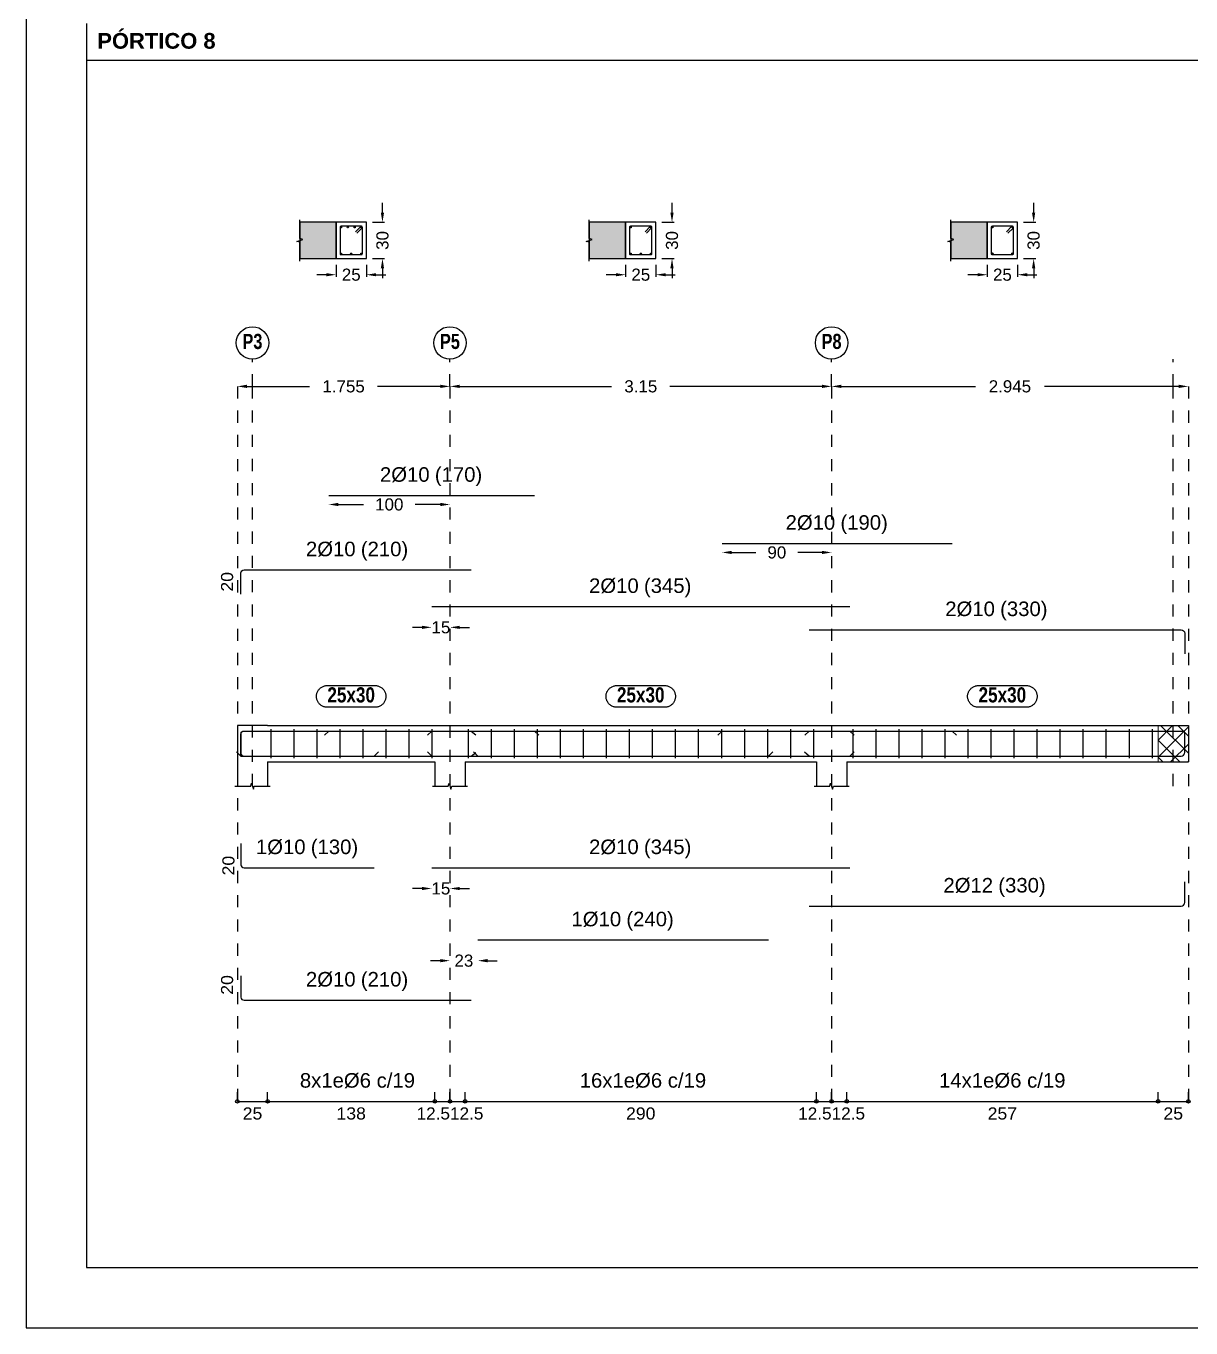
# Model space of a CAD drawing. Extents: x 2455 to 9764, y -806 to 181.
# Drawn here: x 5025.02 to 5034.64, y -582.59 to -571.84 of the extents above; entities that cross this region are included whole.
import ezdxf
from ezdxf.enums import TextEntityAlignment as Align

# ---------------------------------------------------------------- set-up
doc = ezdxf.new("R2010")
doc.units = 0
doc.header["$LTSCALE"] = 0.2
doc.header["$MEASUREMENT"] = 0
doc.linetypes.add('CYPE_RAYAPUNTO', pattern=[0.4125, 0.2025, -0.105, 0, -0.105])
doc.linetypes.add('PUNTOS2', pattern=[0.125, 0, -0.125])
doc.layers.add('01_cartela', color=6, linetype='CONTINUOUS', plot=False)
for name, color, linetype in [('01_cotas', 4, 'CONTINUOUS'), ('01_parcela', 7, 'CONTINUOUS'), ('01_primera', 5, 'CONTINUOUS'), ('01_texto cartela', 4, 'CONTINUOUS'), ('ALZ_CONT_NUDOS', 5, 'CONTINUOUS'), ('ALZ_CONT_VIG_HORMIGON', 5, 'CONTINUOUS'), ('ALZ_COT_COT_LIN_APOYOS', 120, 'CYPE_RAYAPUNTO'), ('ALZ_REF_REF_REFERENCIA', 3, 'CONTINUOUS'), ('ALZ_REF_TEXTO_REF_NOMBRE', 3, 'CONTINUOUS'), ('ARM_LONGITUDINAL_Ø10', 4, 'CONTINUOUS'), ('ARM_LONGITUDINAL_Ø12', 4, 'CONTINUOUS'), ('ARM_TRANSVERSAL_Ø6', 4, 'CONTINUOUS'), ('SEC_CONT_FORJADOS_SECCION', 8, 'CONTINUOUS'), ('SEC_CONT_VIG_HORMIGON_SECCION', 2, 'CONTINUOUS'), ('UNI_CORTANTES', 3, 'CONTINUOUS')]:
    doc.layers.add(name, color=color, linetype=linetype)
doc.layers.add('VIG_CARAS', color=5, linetype='CONTINUOUS', lineweight=9)
doc.styles.add('BERNARDO', font='GOTHICB.TTF')
doc.styles.add('CYPETXT_0.15', font='arial.ttf', dxfattribs={"height": 0.1})
doc.styles.add('Estilo1', font='swissel.ttf')
doc.styles.add('NIEVES2', font='sanss___.ttf')
doc.styles.add('NIEVES3', font='swisseb.ttf')
doc.styles.add('ROMANS', font='romans')
doc.dimstyles.new('DECIMAL-50', dxfattribs={"dimtxt": 0.08, "dimasz": 0.15, "dimexe": 0.05, "dimexo": 0.05, "dimgap": 0.09, "dimtad": 0, "dimzin": 0, "dimdsep": 46, "dimtxsty": 'ROMANS', "dimblk": 'DOTSMALL', "dimcen": 0.09, "dimclrt": 7, "dimadec": 0, "dimazin": 0, "dimtfac": 1.38, "dimtix": 1, "dimtofl": 0, "dimtmove": 2, "dimatfit": 3, "dimldrblk": 'OBLIQUE', "dimfxl": 1, "dimtolj": 1, "dimtzin": 0, "dimarcsym": 0})

# ---------------------------------------------------------------- blocks, each defined once
blk = doc.blocks.new('*D890')
at = {"layer": '01_cotas', "color": 0, "linetype": 'PUNTOS2', "lineweight": -2, "transparency": 16777216}
for p, q in [((5027.58, -573.808), (5027.58, -573.941)), ((5027.83, -573.808), (5027.83, -573.941))]:
    blk.add_line(p, q, dxfattribs=at)
at = {"layer": '01_cotas', "color": 0, "lineweight": -2, "transparency": 16777216}
for p, q in [((5027.5, -573.891), (5027.42, -573.891)), ((5027.91, -573.891), (5027.99, -573.891))]:
    blk.add_line(p, q, dxfattribs=at)
at = {"layer": '01_cotas', "color": 0, "transparency": 16777216}
for points in [[(5027.5, -573.878), (5027.5, -573.904), (5027.58, -573.891)], [(5027.91, -573.878), (5027.91, -573.904), (5027.83, -573.891)]]:
    blk.add_solid(points, dxfattribs=at)
at = {"layer": '01_cotas', "color": 5, "transparency": 16777216, "insert": (5027.705, -573.891), "char_height": 0.1, "attachment_point": 5, "style": 'Estilo1'}
blk.add_mtext('\\A1;25', dxfattribs=at)
blk = doc.blocks.new('*D891')
at = {"layer": '01_cotas', "color": 0, "lineweight": -2, "transparency": 16777216}
for p, q in [((5027.963, -573.378), (5027.963, -573.298)), ((5027.963, -573.838), (5027.963, -573.918))]:
    blk.add_line(p, q, dxfattribs=at)
at = {"layer": '01_cotas', "color": 0, "linetype": 'PUNTOS2', "lineweight": -2, "transparency": 16777216}
for p, q in [((5027.88, -573.458), (5028.013, -573.458)), ((5027.88, -573.758), (5028.013, -573.758))]:
    blk.add_line(p, q, dxfattribs=at)
at = {"layer": '01_cotas', "color": 0, "transparency": 16777216}
for points in [[(5027.949, -573.378), (5027.976, -573.378), (5027.963, -573.458)], [(5027.949, -573.838), (5027.976, -573.838), (5027.963, -573.758)]]:
    blk.add_solid(points, dxfattribs=at)
at = {"layer": '01_cotas', "color": 5, "transparency": 16777216, "insert": (5027.963, -573.608), "char_height": 0.1, "attachment_point": 5, "rotation": 90, "style": 'Estilo1'}
blk.add_mtext('\\A1;30', dxfattribs=at)
blk = doc.blocks.new('*D892')
at = {"layer": '01_cotas', "color": 0, "linetype": 'PUNTOS2', "lineweight": -2, "transparency": 16777216}
for p, q in [((5029.97, -573.808), (5029.97, -573.941)), ((5030.22, -573.808), (5030.22, -573.941))]:
    blk.add_line(p, q, dxfattribs=at)
at = {"layer": '01_cotas', "color": 0, "lineweight": -2, "transparency": 16777216}
for p, q in [((5029.89, -573.891), (5029.81, -573.891)), ((5030.3, -573.891), (5030.38, -573.891))]:
    blk.add_line(p, q, dxfattribs=at)
at = {"layer": '01_cotas', "color": 0, "transparency": 16777216}
for points in [[(5029.89, -573.878), (5029.89, -573.904), (5029.97, -573.891)], [(5030.3, -573.878), (5030.3, -573.904), (5030.22, -573.891)]]:
    blk.add_solid(points, dxfattribs=at)
at = {"layer": '01_cotas', "color": 5, "transparency": 16777216, "insert": (5030.095, -573.891), "char_height": 0.1, "attachment_point": 5, "style": 'Estilo1'}
blk.add_mtext('\\A1;25', dxfattribs=at)
blk = doc.blocks.new('*D893')
at = {"layer": '01_cotas', "color": 0, "lineweight": -2, "transparency": 16777216}
for p, q in [((5030.353, -573.378), (5030.353, -573.298)), ((5030.353, -573.838), (5030.353, -573.918))]:
    blk.add_line(p, q, dxfattribs=at)
at = {"layer": '01_cotas', "color": 0, "linetype": 'PUNTOS2', "lineweight": -2, "transparency": 16777216}
for p, q in [((5030.27, -573.458), (5030.403, -573.458)), ((5030.27, -573.758), (5030.403, -573.758))]:
    blk.add_line(p, q, dxfattribs=at)
at = {"layer": '01_cotas', "color": 0, "transparency": 16777216}
for points in [[(5030.339, -573.378), (5030.366, -573.378), (5030.353, -573.458)], [(5030.339, -573.838), (5030.366, -573.838), (5030.353, -573.758)]]:
    blk.add_solid(points, dxfattribs=at)
at = {"layer": '01_cotas', "color": 5, "transparency": 16777216, "insert": (5030.353, -573.608), "char_height": 0.1, "attachment_point": 5, "rotation": 90, "style": 'Estilo1'}
blk.add_mtext('\\A1;30', dxfattribs=at)
blk = doc.blocks.new('*D894')
at = {"layer": '01_cotas', "color": 0, "linetype": 'PUNTOS2', "lineweight": -2, "transparency": 16777216}
for p, q in [((5032.955, -573.808), (5032.955, -573.941)), ((5033.205, -573.808), (5033.205, -573.941))]:
    blk.add_line(p, q, dxfattribs=at)
at = {"layer": '01_cotas', "color": 0, "lineweight": -2, "transparency": 16777216}
for p, q in [((5032.875, -573.891), (5032.795, -573.891)), ((5033.285, -573.891), (5033.365, -573.891))]:
    blk.add_line(p, q, dxfattribs=at)
at = {"layer": '01_cotas', "color": 0, "transparency": 16777216}
for points in [[(5032.875, -573.878), (5032.875, -573.904), (5032.955, -573.891)], [(5033.285, -573.878), (5033.285, -573.904), (5033.205, -573.891)]]:
    blk.add_solid(points, dxfattribs=at)
at = {"layer": '01_cotas', "color": 5, "transparency": 16777216, "insert": (5033.08, -573.891), "char_height": 0.1, "attachment_point": 5, "style": 'Estilo1'}
blk.add_mtext('\\A1;25', dxfattribs=at)
blk = doc.blocks.new('*D895')
at = {"layer": '01_cotas', "color": 0, "lineweight": -2, "transparency": 16777216}
for p, q in [((5033.338, -573.378), (5033.338, -573.298)), ((5033.338, -573.838), (5033.338, -573.918))]:
    blk.add_line(p, q, dxfattribs=at)
at = {"layer": '01_cotas', "color": 0, "linetype": 'PUNTOS2', "lineweight": -2, "transparency": 16777216}
for p, q in [((5033.255, -573.458), (5033.388, -573.458)), ((5033.255, -573.758), (5033.388, -573.758))]:
    blk.add_line(p, q, dxfattribs=at)
at = {"layer": '01_cotas', "color": 0, "transparency": 16777216}
for points in [[(5033.324, -573.378), (5033.351, -573.378), (5033.338, -573.458)], [(5033.324, -573.838), (5033.351, -573.838), (5033.338, -573.758)]]:
    blk.add_solid(points, dxfattribs=at)
at = {"layer": '01_cotas', "color": 5, "transparency": 16777216, "insert": (5033.338, -573.608), "char_height": 0.1, "attachment_point": 5, "rotation": 90, "style": 'Estilo1'}
blk.add_mtext('\\A1;30', dxfattribs=at)
blk = doc.blocks.new('*D896')
at = {"layer": '01_cotas', "color": 0, "lineweight": -2, "transparency": 16777216}
for p, q in [((5026.845, -574.813), (5027.361, -574.813)), ((5028.44, -574.813), (5027.923, -574.813))]:
    blk.add_line(p, q, dxfattribs=at)
at = {"layer": '01_cotas', "color": 0, "transparency": 16777216}
for points in [[(5026.845, -574.799), (5026.845, -574.826), (5026.765, -574.813)], [(5028.44, -574.799), (5028.44, -574.826), (5028.52, -574.813)]]:
    blk.add_solid(points, dxfattribs=at)
at = {"layer": '01_cotas', "color": 5, "transparency": 16777216, "insert": (5027.642, -574.813), "char_height": 0.1, "attachment_point": 5, "style": 'Estilo1'}
blk.add_mtext('\\A1;1.755', dxfattribs=at)
blk = doc.blocks.new('*D897')
at = {"layer": '01_cotas', "color": 0, "lineweight": -2, "transparency": 16777216}
for p, q in [((5028.6, -574.813), (5029.854, -574.813)), ((5031.59, -574.813), (5030.335, -574.813))]:
    blk.add_line(p, q, dxfattribs=at)
at = {"layer": '01_cotas', "color": 0, "transparency": 16777216}
for points in [[(5028.6, -574.799), (5028.6, -574.826), (5028.52, -574.813)], [(5031.59, -574.799), (5031.59, -574.826), (5031.67, -574.813)]]:
    blk.add_solid(points, dxfattribs=at)
at = {"layer": '01_cotas', "color": 5, "transparency": 16777216, "insert": (5030.095, -574.813), "char_height": 0.1, "attachment_point": 5, "style": 'Estilo1'}
blk.add_mtext('\\A1;3.15', dxfattribs=at)
blk = doc.blocks.new('*D898')
at = {"layer": '01_cotas', "color": 0, "lineweight": -2, "transparency": 16777216}
for p, q in [((5031.75, -574.813), (5032.857, -574.813)), ((5034.535, -574.813), (5033.427, -574.813))]:
    blk.add_line(p, q, dxfattribs=at)
at = {"layer": '01_cotas', "color": 0, "transparency": 16777216}
for points in [[(5031.75, -574.799), (5031.75, -574.826), (5031.67, -574.813)], [(5034.535, -574.799), (5034.535, -574.826), (5034.615, -574.813)]]:
    blk.add_solid(points, dxfattribs=at)
at = {"layer": '01_cotas', "color": 5, "transparency": 16777216, "insert": (5033.142, -574.813), "char_height": 0.1, "attachment_point": 5, "style": 'Estilo1'}
blk.add_mtext('\\A1;2.945', dxfattribs=at)
blk = doc.blocks.new('*D899')
at = {"layer": '01_cotas', "color": 0, "lineweight": -2, "transparency": 16777216}
for p, q in [((5028.29, -576.802), (5028.21, -576.802)), ((5028.6, -576.802), (5028.68, -576.802))]:
    blk.add_line(p, q, dxfattribs=at)
at = {"layer": '01_cotas', "color": 0, "transparency": 16777216}
for points in [[(5028.29, -576.789), (5028.29, -576.815), (5028.37, -576.802)], [(5028.6, -576.789), (5028.6, -576.815), (5028.52, -576.802)]]:
    blk.add_solid(points, dxfattribs=at)
at = {"layer": '01_cotas', "color": 5, "transparency": 16777216, "insert": (5028.445, -576.802), "char_height": 0.1, "attachment_point": 5, "style": 'Estilo1'}
blk.add_mtext('\\A1;15', dxfattribs=at)
blk = doc.blocks.new('*D900')
at = {"layer": '01_cotas', "color": 0, "lineweight": -2, "transparency": 16777216}
for p, q in [((5028.29, -578.958), (5028.21, -578.958)), ((5028.6, -578.958), (5028.68, -578.958))]:
    blk.add_line(p, q, dxfattribs=at)
at = {"layer": '01_cotas', "color": 0, "transparency": 16777216}
for points in [[(5028.29, -578.945), (5028.29, -578.971), (5028.37, -578.958)], [(5028.6, -578.945), (5028.6, -578.971), (5028.52, -578.958)]]:
    blk.add_solid(points, dxfattribs=at)
at = {"layer": '01_cotas', "color": 5, "transparency": 16777216, "insert": (5028.445, -578.958), "char_height": 0.1, "attachment_point": 5, "style": 'Estilo1'}
blk.add_mtext('\\A1;15', dxfattribs=at)
blk = doc.blocks.new('*D901')
at = {"layer": '01_cotas', "color": 0, "lineweight": -2, "transparency": 16777216}
for p, q in [((5027.599, -575.788), (5027.805, -575.788)), ((5028.44, -575.788), (5028.233, -575.788))]:
    blk.add_line(p, q, dxfattribs=at)
at = {"layer": '01_cotas', "color": 0, "transparency": 16777216}
for points in [[(5027.599, -575.774), (5027.599, -575.801), (5027.519, -575.788)], [(5028.44, -575.774), (5028.44, -575.801), (5028.52, -575.788)]]:
    blk.add_solid(points, dxfattribs=at)
at = {"layer": '01_cotas', "color": 5, "transparency": 16777216, "insert": (5028.019, -575.788), "char_height": 0.1, "attachment_point": 5, "style": 'Estilo1'}
blk.add_mtext('\\A1;100', dxfattribs=at)
blk = doc.blocks.new('*D902')
at = {"layer": '01_cotas', "color": 0, "lineweight": -2, "transparency": 16777216}
for p, q in [((5030.846, -576.184), (5031.045, -576.184)), ((5031.59, -576.184), (5031.391, -576.184))]:
    blk.add_line(p, q, dxfattribs=at)
at = {"layer": '01_cotas', "color": 0, "transparency": 16777216}
for points in [[(5030.846, -576.17), (5030.846, -576.197), (5030.766, -576.184)], [(5031.59, -576.17), (5031.59, -576.197), (5031.67, -576.184)]]:
    blk.add_solid(points, dxfattribs=at)
at = {"layer": '01_cotas', "color": 5, "transparency": 16777216, "insert": (5031.218, -576.184), "char_height": 0.1, "attachment_point": 5, "style": 'Estilo1'}
blk.add_mtext('\\A1;90', dxfattribs=at)
blk = doc.blocks.new('*D903')
at = {"layer": '01_cotas', "color": 0, "lineweight": -2, "transparency": 16777216}
for p, q in [((5028.44, -579.554), (5028.36, -579.554)), ((5028.83, -579.554), (5028.91, -579.554))]:
    blk.add_line(p, q, dxfattribs=at)
at = {"layer": '01_cotas', "color": 0, "transparency": 16777216}
for points in [[(5028.44, -579.54), (5028.44, -579.567), (5028.52, -579.554)], [(5028.83, -579.54), (5028.83, -579.567), (5028.75, -579.554)]]:
    blk.add_solid(points, dxfattribs=at)
at = {"layer": '01_cotas', "color": 5, "transparency": 16777216, "insert": (5028.635, -579.554), "char_height": 0.1, "attachment_point": 5, "style": 'Estilo1'}
blk.add_mtext('\\A1;23', dxfattribs=at)

msp = doc.modelspace()

# ---------------------------------------------------------------- hatches: boundary and pattern name
at = {"layer": 'SEC_CONT_FORJADOS_SECCION', "true_color": 0xdad7d3}
for points in [[(5027.28, -573.758), (5027.58, -573.758), (5027.58, -573.458), (5027.28, -573.458)], [(5029.67, -573.758), (5029.97, -573.758), (5029.97, -573.458), (5029.67, -573.458)], [(5032.655, -573.758), (5032.955, -573.758), (5032.955, -573.458), (5032.655, -573.458)]]:
    msp.add_hatch(color=254, dxfattribs=at).paths.add_polyline_path(points)

# ---------------------------------------------------------------- linework, layer by layer
at = {"layer": '01_cartela', "color": 3}
msp.add_lwpolyline([(5025.021, -561.051), (5025.021, -582.586), (5055.659, -582.586), (5055.659, -561.051)], close=True, dxfattribs=at)
at = {"layer": '01_parcela', "color": 7, "ltscale": 2.5}
for p, q in [((5025.52, -571.818), (5025.521, -582.086)), ((5025.521, -582.086), (5040.889, -582.086))]:
    msp.add_line(p, q, dxfattribs=at)
at = {"layer": '01_primera', "ltscale": 2.5}
msp.add_line((5025.52, -572.121), (5040.889, -572.121), dxfattribs=at)
at = {"layer": 'ALZ_CONT_NUDOS', "lineweight": 0}
for p, q in [((5034.365, -577.732), (5034.485, -577.612)), ((5034.365, -577.874), (5034.615, -577.624)), ((5034.615, -577.841), (5034.386, -577.612)), ((5034.615, -577.699), (5034.527, -577.612)), ((5034.544, -577.912), (5034.365, -577.732)), ((5034.468, -577.912), (5034.615, -577.765)), ((5034.403, -577.912), (5034.365, -577.874)), ((5034.609, -577.912), (5034.615, -577.907))]:
    msp.add_line(p, q, dxfattribs=at)
at = {"layer": 'ALZ_CONT_NUDOS'}
for p, q in [((5034.615, -577.612), (5034.615, -577.912)), ((5026.765, -577.912), (5026.765, -578.112)), ((5027.015, -577.912), (5027.015, -578.112)), ((5028.395, -577.912), (5028.395, -578.112)), ((5028.645, -577.912), (5028.645, -578.112)), ((5031.545, -577.912), (5031.545, -578.112)), ((5031.795, -577.912), (5031.795, -578.112))]:
    msp.add_line(p, q, dxfattribs=at)
for points in [[(5027.015, -577.612), (5026.765, -577.612), (5026.765, -577.912)], [(5028.395, -577.612), (5028.645, -577.612)], [(5031.545, -577.612), (5031.795, -577.612)], [(5034.365, -577.612), (5034.615, -577.612)], [(5034.365, -577.912), (5034.615, -577.912)], [(5026.745, -578.112), (5026.875, -578.112), (5026.882, -578.087), (5026.897, -578.137), (5026.905, -578.112), (5027.035, -578.112)], [(5028.375, -578.112), (5028.505, -578.112), (5028.512, -578.087), (5028.527, -578.137), (5028.535, -578.112), (5028.665, -578.112)], [(5031.525, -578.112), (5031.655, -578.112), (5031.662, -578.087), (5031.677, -578.137), (5031.685, -578.112), (5031.815, -578.112)]]:
    msp.add_lwpolyline(points, dxfattribs=at)
at = {"layer": 'ALZ_CONT_NUDOS', "lineweight": 0}
msp.add_lwpolyline([(5034.365, -577.612), (5034.365, -577.912), (5034.615, -577.912), (5034.615, -577.612), (5034.365, -577.612)], close=True, dxfattribs=at)
at = {"layer": 'ALZ_CONT_VIG_HORMIGON'}
for p, q in [((5027.015, -577.612), (5028.395, -577.612)), ((5028.645, -577.612), (5031.545, -577.612)), ((5031.795, -577.612), (5034.365, -577.612)), ((5027.015, -577.912), (5028.395, -577.912)), ((5028.645, -577.912), (5031.545, -577.912)), ((5031.795, -577.912), (5034.365, -577.912))]:
    msp.add_line(p, q, dxfattribs=at)
at = {"layer": 'ALZ_COT_COT_LIN_APOYOS'}
for p, q in [((5026.89, -574.813), (5026.89, -574.588)), ((5028.52, -574.813), (5028.52, -574.588)), ((5031.67, -574.813), (5031.67, -574.588)), ((5034.49, -574.813), (5034.49, -574.588)), ((5026.765, -574.813), (5026.765, -580.715)), ((5026.89, -578.112), (5026.89, -574.813)), ((5028.52, -574.813), (5028.52, -580.715)), ((5031.67, -574.813), (5031.67, -580.715)), ((5034.49, -578.112), (5034.49, -574.813)), ((5034.615, -574.813), (5034.615, -580.715))]:
    msp.add_line(p, q, dxfattribs=at)
at = {"layer": 'ALZ_REF_REF_REFERENCIA'}
for centre in [(5026.89, -574.454), (5028.52, -574.454), (5031.67, -574.454)]:
    msp.add_circle(centre, 0.134, dxfattribs=at)
at = {"layer": 'ALZ_REF_TEXTO_REF_NOMBRE', "color": 5}
for points in [[(5027.901, -577.282), (5027.907, -577.282), (5027.913, -577.283), (5027.919, -577.284), (5027.925, -577.285), (5027.931, -577.287), (5027.936, -577.289), (5027.942, -577.292), (5027.947, -577.295), (5027.952, -577.298), (5027.957, -577.301), (5027.961, -577.305), (5027.966, -577.309), (5027.97, -577.314), (5027.974, -577.319), (5027.977, -577.324), (5027.98, -577.329), (5027.983, -577.334), (5027.985, -577.34), (5027.987, -577.345), (5027.989, -577.351), (5027.99, -577.357), (5027.991, -577.363), (5027.991, -577.369), (5027.991, -577.375), (5027.991, -577.381), (5027.99, -577.387), (5027.989, -577.393), (5027.987, -577.399), (5027.985, -577.404), (5027.983, -577.41), (5027.98, -577.415), (5027.977, -577.42), (5027.974, -577.425), (5027.97, -577.43), (5027.966, -577.435), (5027.961, -577.439), (5027.957, -577.443), (5027.952, -577.446), (5027.947, -577.449), (5027.942, -577.452), (5027.936, -577.455), (5027.931, -577.457), (5027.925, -577.459), (5027.919, -577.46), (5027.913, -577.461), (5027.907, -577.462), (5027.901, -577.462), (5027.508, -577.462), (5027.502, -577.462), (5027.496, -577.461), (5027.49, -577.46), (5027.484, -577.459), (5027.479, -577.457), (5027.473, -577.455), (5027.467, -577.452), (5027.462, -577.449), (5027.457, -577.446), (5027.452, -577.443), (5027.448, -577.439), (5027.443, -577.435), (5027.439, -577.43), (5027.436, -577.425), (5027.432, -577.42), (5027.429, -577.415), (5027.426, -577.41), (5027.424, -577.404), (5027.422, -577.399), (5027.42, -577.393), (5027.419, -577.387), (5027.418, -577.381), (5027.418, -577.375), (5027.418, -577.369), (5027.418, -577.363), (5027.419, -577.357), (5027.42, -577.351), (5027.422, -577.345), (5027.424, -577.34), (5027.426, -577.334), (5027.429, -577.329), (5027.432, -577.324), (5027.436, -577.319), (5027.439, -577.314), (5027.443, -577.309), (5027.448, -577.305), (5027.452, -577.301), (5027.457, -577.298), (5027.462, -577.295), (5027.467, -577.292), (5027.473, -577.289), (5027.479, -577.287), (5027.484, -577.285), (5027.49, -577.284), (5027.496, -577.283), (5027.502, -577.282), (5027.508, -577.282), (5027.901, -577.282)], [(5030.291, -577.282), (5030.297, -577.282), (5030.303, -577.283), (5030.309, -577.284), (5030.315, -577.285), (5030.321, -577.287), (5030.326, -577.289), (5030.332, -577.292), (5030.337, -577.295), (5030.342, -577.298), (5030.347, -577.301), (5030.351, -577.305), (5030.356, -577.309), (5030.36, -577.314), (5030.364, -577.319), (5030.367, -577.324), (5030.37, -577.329), (5030.373, -577.334), (5030.375, -577.34), (5030.377, -577.345), (5030.379, -577.351), (5030.38, -577.357), (5030.381, -577.363), (5030.381, -577.369), (5030.381, -577.375), (5030.381, -577.381), (5030.38, -577.387), (5030.379, -577.393), (5030.377, -577.399), (5030.375, -577.404), (5030.373, -577.41), (5030.37, -577.415), (5030.367, -577.42), (5030.364, -577.425), (5030.36, -577.43), (5030.356, -577.435), (5030.351, -577.439), (5030.347, -577.443), (5030.342, -577.446), (5030.337, -577.449), (5030.332, -577.452), (5030.326, -577.455), (5030.321, -577.457), (5030.315, -577.459), (5030.309, -577.46), (5030.303, -577.461), (5030.297, -577.462), (5030.291, -577.462), (5029.898, -577.462), (5029.892, -577.462), (5029.886, -577.461), (5029.88, -577.46), (5029.874, -577.459), (5029.869, -577.457), (5029.863, -577.455), (5029.857, -577.452), (5029.852, -577.449), (5029.847, -577.446), (5029.842, -577.443), (5029.838, -577.439), (5029.833, -577.435), (5029.829, -577.43), (5029.826, -577.425), (5029.822, -577.42), (5029.819, -577.415), (5029.816, -577.41), (5029.814, -577.404), (5029.812, -577.399), (5029.81, -577.393), (5029.809, -577.387), (5029.808, -577.381), (5029.808, -577.375), (5029.808, -577.369), (5029.808, -577.363), (5029.809, -577.357), (5029.81, -577.351), (5029.812, -577.345), (5029.814, -577.34), (5029.816, -577.334), (5029.819, -577.329), (5029.822, -577.324), (5029.826, -577.319), (5029.829, -577.314), (5029.833, -577.309), (5029.838, -577.305), (5029.842, -577.301), (5029.847, -577.298), (5029.852, -577.295), (5029.857, -577.292), (5029.863, -577.289), (5029.869, -577.287), (5029.874, -577.285), (5029.88, -577.284), (5029.886, -577.283), (5029.892, -577.282), (5029.898, -577.282), (5030.291, -577.282)], [(5033.276, -577.282), (5033.282, -577.282), (5033.288, -577.283), (5033.294, -577.284), (5033.3, -577.285), (5033.306, -577.287), (5033.311, -577.289), (5033.317, -577.292), (5033.322, -577.295), (5033.327, -577.298), (5033.332, -577.301), (5033.336, -577.305), (5033.341, -577.309), (5033.345, -577.314), (5033.349, -577.319), (5033.352, -577.324), (5033.355, -577.329), (5033.358, -577.334), (5033.36, -577.34), (5033.362, -577.345), (5033.364, -577.351), (5033.365, -577.357), (5033.366, -577.363), (5033.366, -577.369), (5033.366, -577.375), (5033.366, -577.381), (5033.365, -577.387), (5033.364, -577.393), (5033.362, -577.399), (5033.36, -577.404), (5033.358, -577.41), (5033.355, -577.415), (5033.352, -577.42), (5033.349, -577.425), (5033.345, -577.43), (5033.341, -577.435), (5033.336, -577.439), (5033.332, -577.443), (5033.327, -577.446), (5033.322, -577.449), (5033.317, -577.452), (5033.311, -577.455), (5033.306, -577.457), (5033.3, -577.459), (5033.294, -577.46), (5033.288, -577.461), (5033.282, -577.462), (5033.276, -577.462), (5032.883, -577.462), (5032.877, -577.462), (5032.871, -577.461), (5032.865, -577.46), (5032.859, -577.459), (5032.854, -577.457), (5032.848, -577.455), (5032.842, -577.452), (5032.837, -577.449), (5032.832, -577.446), (5032.827, -577.443), (5032.823, -577.439), (5032.818, -577.435), (5032.814, -577.43), (5032.811, -577.425), (5032.807, -577.42), (5032.804, -577.415), (5032.801, -577.41), (5032.799, -577.404), (5032.797, -577.399), (5032.795, -577.393), (5032.794, -577.387), (5032.793, -577.381), (5032.793, -577.375), (5032.793, -577.369), (5032.793, -577.363), (5032.794, -577.357), (5032.795, -577.351), (5032.797, -577.345), (5032.799, -577.34), (5032.801, -577.334), (5032.804, -577.329), (5032.807, -577.324), (5032.811, -577.319), (5032.814, -577.314), (5032.818, -577.309), (5032.823, -577.305), (5032.827, -577.301), (5032.832, -577.298), (5032.837, -577.295), (5032.842, -577.292), (5032.848, -577.289), (5032.854, -577.287), (5032.859, -577.285), (5032.865, -577.284), (5032.871, -577.283), (5032.877, -577.282), (5032.883, -577.282), (5033.276, -577.282)]]:
    msp.add_lwpolyline(points, close=True, dxfattribs=at)
at = {"layer": 'ARM_LONGITUDINAL_Ø10'}
for p, q in [((5027.519, -577.658), (5027.483, -577.693)), ((5028.37, -577.658), (5028.334, -577.693)), ((5028.695, -577.658), (5028.733, -577.689)), ((5029.219, -577.658), (5029.254, -577.693)), ((5030.766, -577.658), (5030.731, -577.693)), ((5031.485, -577.658), (5031.449, -577.693)), ((5031.82, -577.658), (5031.855, -577.693)), ((5032.666, -577.658), (5032.702, -577.693)), ((5026.795, -577.866), (5026.759, -577.831)), ((5027.895, -577.866), (5027.93, -577.831)), ((5028.37, -577.866), (5028.334, -577.831)), ((5028.695, -577.866), (5028.733, -577.835)), ((5028.75, -577.866), (5028.714, -577.831)), ((5031.15, -577.866), (5031.185, -577.831)), ((5031.82, -577.866), (5031.855, -577.831))]:
    msp.add_line(p, q, dxfattribs=at)
for points in [[(5027.519, -575.713), (5029.219, -575.713)], [(5030.766, -576.109), (5032.666, -576.109)], [(5026.795, -576.528), (5026.795, -576.353), (5026.796, -576.343), (5026.802, -576.335), (5026.81, -576.33), (5026.82, -576.328), (5028.695, -576.328)], [(5028.37, -576.631), (5031.82, -576.631)], [(5026.795, -577.858), (5026.795, -577.683), (5026.796, -577.673), (5026.802, -577.665), (5026.81, -577.66), (5026.82, -577.658), (5028.695, -577.658)], [(5026.795, -577.666), (5026.795, -577.841), (5026.796, -577.851), (5026.802, -577.859), (5026.81, -577.864), (5026.82, -577.866), (5028.695, -577.866)], [(5027.519, -577.658), (5029.219, -577.658)], [(5028.37, -577.658), (5031.82, -577.658)], [(5030.766, -577.658), (5032.666, -577.658)], [(5031.485, -577.658), (5034.585, -577.658)], [(5026.795, -577.866), (5027.895, -577.866)], [(5028.37, -577.866), (5031.82, -577.866)], [(5028.75, -577.866), (5031.15, -577.866)], [(5026.795, -578.587), (5026.795, -578.762), (5026.796, -578.772), (5026.802, -578.78), (5026.81, -578.785), (5026.82, -578.787), (5027.895, -578.787)], [(5028.37, -578.787), (5031.82, -578.787)], [(5028.75, -579.383), (5031.15, -579.383)], [(5026.795, -579.68), (5026.795, -579.855), (5026.796, -579.865), (5026.802, -579.873), (5026.81, -579.878), (5026.82, -579.88), (5028.695, -579.88)]]:
    msp.add_lwpolyline(points, dxfattribs=at)
for centre in [(5027.621, -573.499), (5027.677, -573.499), (5027.733, -573.499), (5027.789, -573.499), (5030.011, -573.499), (5030.179, -573.499), (5032.996, -573.499), (5033.164, -573.499), (5027.621, -573.717), (5027.705, -573.717), (5027.789, -573.717), (5030.011, -573.717), (5030.095, -573.717), (5030.179, -573.717)]:
    msp.add_circle(centre, 0.005, dxfattribs=at)
at = {"layer": 'ARM_LONGITUDINAL_Ø12'}
msp.add_line((5031.485, -577.866), (5031.447, -577.833), dxfattribs=at)
for points in [[(5031.485, -576.822), (5034.555, -576.822), (5034.566, -576.824), (5034.576, -576.831), (5034.582, -576.84), (5034.585, -576.852), (5034.585, -577.022)], [(5031.485, -577.866), (5034.555, -577.866), (5034.566, -577.864), (5034.576, -577.857), (5034.582, -577.847), (5034.585, -577.836), (5034.585, -577.666)], [(5031.485, -579.103), (5034.555, -579.103), (5034.566, -579.101), (5034.576, -579.095), (5034.582, -579.085), (5034.585, -579.073), (5034.585, -578.903)]]:
    msp.add_lwpolyline(points, dxfattribs=at)
for centre in [(5032.997, -573.716), (5033.163, -573.716)]:
    msp.add_circle(centre, 0.006, dxfattribs=at)
at = {"layer": 'ARM_TRANSVERSAL_Ø6'}
for p, q in [((5027.04, -577.642), (5027.04, -577.882)), ((5027.23, -577.642), (5027.23, -577.882)), ((5027.42, -577.642), (5027.42, -577.882)), ((5027.61, -577.642), (5027.61, -577.882)), ((5027.8, -577.642), (5027.8, -577.882)), ((5027.99, -577.642), (5027.99, -577.882)), ((5028.18, -577.642), (5028.18, -577.882)), ((5028.37, -577.642), (5028.37, -577.882)), ((5028.67, -577.642), (5028.67, -577.882)), ((5028.86, -577.642), (5028.86, -577.882)), ((5029.05, -577.642), (5029.05, -577.882)), ((5029.24, -577.642), (5029.24, -577.882)), ((5029.43, -577.642), (5029.43, -577.882)), ((5029.62, -577.642), (5029.62, -577.882)), ((5029.81, -577.642), (5029.81, -577.882)), ((5030, -577.642), (5030, -577.882)), ((5030.19, -577.642), (5030.19, -577.882)), ((5030.38, -577.642), (5030.38, -577.882)), ((5030.57, -577.642), (5030.57, -577.882)), ((5030.76, -577.642), (5030.76, -577.882)), ((5030.95, -577.642), (5030.95, -577.882)), ((5031.14, -577.642), (5031.14, -577.882)), ((5031.33, -577.642), (5031.33, -577.882)), ((5031.52, -577.642), (5031.52, -577.882)), ((5031.845, -577.642), (5031.845, -577.882)), ((5032.035, -577.642), (5032.035, -577.882)), ((5032.225, -577.642), (5032.225, -577.882)), ((5032.415, -577.642), (5032.415, -577.882)), ((5032.605, -577.642), (5032.605, -577.882)), ((5032.795, -577.642), (5032.795, -577.882)), ((5032.985, -577.642), (5032.985, -577.882)), ((5033.175, -577.642), (5033.175, -577.882)), ((5033.365, -577.642), (5033.365, -577.882)), ((5033.555, -577.642), (5033.555, -577.882)), ((5033.745, -577.642), (5033.745, -577.882)), ((5033.935, -577.642), (5033.935, -577.882)), ((5034.125, -577.642), (5034.125, -577.882)), ((5034.315, -577.642), (5034.315, -577.882))]:
    msp.add_line(p, q, dxfattribs=at)
for points in [[(5027.752, -573.547), (5027.794, -573.505), (5027.795, -573.504), (5027.796, -573.502), (5027.796, -573.501), (5027.797, -573.499), (5027.796, -573.498), (5027.796, -573.496), (5027.795, -573.495), (5027.794, -573.493), (5027.793, -573.492), (5027.792, -573.492), (5027.79, -573.491), (5027.789, -573.491), (5027.621, -573.491), (5027.617, -573.492), (5027.615, -573.493), (5027.613, -573.496), (5027.613, -573.499), (5027.613, -573.717), (5027.613, -573.72), (5027.615, -573.723), (5027.617, -573.724), (5027.621, -573.725), (5027.789, -573.725), (5027.792, -573.724), (5027.794, -573.723), (5027.796, -573.72), (5027.797, -573.717), (5027.797, -573.499), (5027.796, -573.498), (5027.796, -573.496), (5027.795, -573.495), (5027.794, -573.493), (5027.793, -573.492), (5027.792, -573.492), (5027.79, -573.491), (5027.789, -573.491), (5027.787, -573.491), (5027.785, -573.492), (5027.784, -573.492), (5027.783, -573.493), (5027.74, -573.536)], [(5030.142, -573.547), (5030.184, -573.505), (5030.185, -573.504), (5030.186, -573.502), (5030.186, -573.501), (5030.187, -573.499), (5030.186, -573.498), (5030.186, -573.496), (5030.185, -573.495), (5030.184, -573.493), (5030.183, -573.492), (5030.182, -573.492), (5030.18, -573.491), (5030.179, -573.491), (5030.011, -573.491), (5030.007, -573.492), (5030.005, -573.493), (5030.003, -573.496), (5030.003, -573.499), (5030.003, -573.717), (5030.003, -573.72), (5030.005, -573.723), (5030.007, -573.724), (5030.011, -573.725), (5030.179, -573.725), (5030.182, -573.724), (5030.184, -573.723), (5030.186, -573.72), (5030.187, -573.717), (5030.187, -573.499), (5030.186, -573.498), (5030.186, -573.496), (5030.185, -573.495), (5030.184, -573.493), (5030.183, -573.492), (5030.182, -573.492), (5030.18, -573.491), (5030.179, -573.491), (5030.177, -573.491), (5030.175, -573.492), (5030.174, -573.492), (5030.173, -573.493), (5030.13, -573.536)], [(5033.126, -573.549), (5033.169, -573.506), (5033.17, -573.505), (5033.171, -573.504), (5033.171, -573.502), (5033.172, -573.5), (5033.171, -573.498), (5033.171, -573.497), (5033.17, -573.495), (5033.169, -573.494), (5033.168, -573.493), (5033.166, -573.492), (5033.164, -573.491), (5033.163, -573.491), (5032.997, -573.491), (5032.993, -573.492), (5032.99, -573.494), (5032.988, -573.497), (5032.988, -573.5), (5032.988, -573.716), (5032.988, -573.72), (5032.99, -573.722), (5032.993, -573.724), (5032.997, -573.725), (5033.163, -573.725), (5033.166, -573.724), (5033.169, -573.722), (5033.171, -573.72), (5033.172, -573.716), (5033.172, -573.5), (5033.171, -573.498), (5033.171, -573.497), (5033.17, -573.495), (5033.169, -573.494), (5033.168, -573.493), (5033.166, -573.492), (5033.164, -573.491), (5033.163, -573.491), (5033.161, -573.491), (5033.159, -573.492), (5033.158, -573.493), (5033.156, -573.494), (5033.114, -573.536)]]:
    msp.add_lwpolyline(points, dxfattribs=at)
at = {"layer": 'SEC_CONT_FORJADOS_SECCION'}
for points in [[(5027.28, -573.778), (5027.28, -573.623), (5027.255, -573.616), (5027.305, -573.601), (5027.28, -573.593), (5027.28, -573.438)], [(5027.28, -573.758), (5027.58, -573.758), (5027.58, -573.458), (5027.28, -573.458)], [(5029.67, -573.778), (5029.67, -573.623), (5029.645, -573.616), (5029.695, -573.601), (5029.67, -573.593), (5029.67, -573.438)], [(5029.67, -573.758), (5029.97, -573.758), (5029.97, -573.458), (5029.67, -573.458)], [(5032.655, -573.778), (5032.655, -573.623), (5032.63, -573.616), (5032.68, -573.601), (5032.655, -573.593), (5032.655, -573.438)], [(5032.655, -573.758), (5032.955, -573.758), (5032.955, -573.458), (5032.655, -573.458)]]:
    msp.add_lwpolyline(points, dxfattribs=at)
at = {"layer": 'SEC_CONT_FORJADOS_SECCION', "color": 254, "true_color": 0xdad7d3}
for points in [[(5027.28, -573.758), (5027.58, -573.758), (5027.58, -573.458), (5027.28, -573.458)], [(5029.67, -573.758), (5029.97, -573.758), (5029.97, -573.458), (5029.67, -573.458)], [(5032.655, -573.758), (5032.955, -573.758), (5032.955, -573.458), (5032.655, -573.458)]]:
    msp.add_lwpolyline(points, close=True, dxfattribs=at)
at = {"layer": 'SEC_CONT_VIG_HORMIGON_SECCION'}
for points in [[(5027.83, -573.458), (5027.58, -573.458), (5027.58, -573.758), (5027.83, -573.758), (5027.83, -573.458)], [(5030.22, -573.458), (5029.97, -573.458), (5029.97, -573.758), (5030.22, -573.758), (5030.22, -573.458)], [(5033.205, -573.458), (5032.955, -573.458), (5032.955, -573.758), (5033.205, -573.758), (5033.205, -573.458)]]:
    msp.add_lwpolyline(points, close=True, dxfattribs=at)
at = {"layer": 'UNI_CORTANTES', "color": 2}
for p, q in [((5026.765, -580.715), (5026.765, -580.64)), ((5027.015, -580.715), (5027.015, -580.64)), ((5028.395, -580.715), (5028.395, -580.64)), ((5028.52, -580.715), (5028.52, -580.64)), ((5028.645, -580.715), (5028.645, -580.64)), ((5031.545, -580.715), (5031.545, -580.64)), ((5031.67, -580.715), (5031.67, -580.64)), ((5031.795, -580.715), (5031.795, -580.64)), ((5034.365, -580.715), (5034.365, -580.64))]:
    msp.add_line(p, q, dxfattribs=at)
for points in [[(5026.765, -580.715), (5027.015, -580.715), (5027.015, -580.64)], [(5027.015, -580.715), (5028.395, -580.715), (5028.395, -580.64)], [(5028.395, -580.715), (5028.52, -580.715), (5028.52, -580.64)], [(5028.52, -580.715), (5028.645, -580.715), (5028.645, -580.64)], [(5028.645, -580.715), (5031.545, -580.715), (5031.545, -580.64)], [(5031.545, -580.715), (5031.67, -580.715), (5031.67, -580.64)], [(5031.67, -580.715), (5031.795, -580.715), (5031.795, -580.64)], [(5031.795, -580.715), (5034.365, -580.715), (5034.365, -580.64)], [(5034.365, -580.715), (5034.615, -580.715), (5034.615, -580.64)]]:
    msp.add_lwpolyline(points, dxfattribs=at)
for centre in [(5026.765, -580.715), (5027.015, -580.715), (5027.015, -580.715), (5028.395, -580.715), (5028.395, -580.715), (5028.52, -580.715), (5028.52, -580.715), (5028.645, -580.715), (5028.645, -580.715), (5031.545, -580.715), (5031.545, -580.715), (5031.67, -580.715), (5031.67, -580.715), (5031.795, -580.715), (5031.795, -580.715), (5034.365, -580.715), (5034.365, -580.715), (5034.615, -580.715)]:
    msp.add_circle(centre, 0.015, dxfattribs=at)

# ---------------------------------------------------------------- texts
at = {"layer": '01_texto cartela', "color": 7, "style": 'NIEVES3'}
msp.add_text('PÓRTICO 8', height=0.1297, dxfattribs=at).set_placement((5025.609, -572.025))
at = {"layer": 'ALZ_REF_TEXTO_REF_NOMBRE', "color": 5, "style": 'BERNARDO'}
for s, width, p, p2 in [('P3', 0.846434, (5026.807, -574.504), (5026.972, -574.504)), ('P5', 0.846434, (5028.437, -574.504), (5028.602, -574.504)), ('P8', 0.846434, (5031.587, -574.504), (5031.752, -574.504)), ('25x30', 0.806421, (5027.508, -577.422), (5027.901, -577.422)), ('25x30', 0.806421, (5029.898, -577.422), (5030.291, -577.422)), ('25x30', 0.806421, (5032.883, -577.422), (5033.276, -577.422))]:
    msp.add_text(s, height=0.125, dxfattribs=dict(at, width=width)).set_placement(p, p2, align=Align.FIT)
at = {"layer": 'UNI_CORTANTES', "color": 4, "style": 'CYPETXT_0.15', "width": 1.042546}
for p, p2 in [((5026.73, -576.507), (5026.73, -576.345)), ((5026.741, -578.85), (5026.741, -578.688)), ((5026.73, -579.835), (5026.73, -579.673))]:
    msp.add_text('20', height=0.1, rotation=90, dxfattribs=at).set_placement(p, p2, align=Align.FIT)
at = {"layer": 'UNI_CORTANTES', "color": 2, "style": 'CYPETXT_0.15'}
for s, width, p, p2 in [('25', 1.042546, (5026.809, -580.865), (5026.971, -580.865)), ('138', 1.042546, (5027.583, -580.865), (5027.826, -580.865)), ('12.5', 1.015093, (5028.244, -580.865), (5028.52, -580.865)), ('12.5', 1.015093, (5028.52, -580.865), (5028.796, -580.865)), ('290', 1.042546, (5029.973, -580.865), (5030.216, -580.865)), ('12.5', 1.015093, (5031.394, -580.865), (5031.67, -580.865)), ('12.5', 1.015093, (5031.67, -580.865), (5031.946, -580.865)), ('257', 1.042546, (5032.958, -580.865), (5033.201, -580.865)), ('25', 1.042546, (5034.409, -580.865), (5034.571, -580.865))]:
    msp.add_text(s, height=0.1, dxfattribs=dict(at, width=width)).set_placement(p, p2, align=Align.FIT)
at = {"layer": 'VIG_CARAS', "color": 5, "style": 'NIEVES2'}
for s, p in [('2%%c10', (5027.942, -575.636)), ('(170)', (5028.395, -575.636)), ('2%%c10', (5031.29, -576.032)), ('(190)', (5031.743, -576.032)), ('2%%c10', (5027.331, -576.251)), ('(210)', (5027.784, -576.251)), ('2%%c10', (5029.668, -576.554)), ('(345)', (5030.121, -576.554)), ('2%%c10', (5032.608, -576.745)), ('(330)', (5033.061, -576.745)), ('1%%c10', (5026.918, -578.71)), ('(130)', (5027.371, -578.71)), ('2%%c10', (5029.668, -578.71)), ('(345)', (5030.121, -578.71)), ('2%%c12', (5032.593, -579.027)), ('(330)', (5033.046, -579.027)), ('1%%c10', (5029.523, -579.306)), ('(240)', (5029.976, -579.306)), ('2%%c10', (5027.331, -579.803)), ('(210)', (5027.784, -579.803))]:
    msp.add_text(s, height=0.12, dxfattribs=at).set_placement(p, align=Align.BOTTOM_LEFT)
at = {"layer": 'VIG_CARAS', "color": 4, "style": 'NIEVES2'}
for s, p in [('8x1e%%c6 c/19', (5027.281, -580.638)), ('16x1e%%c6 c/19', (5029.591, -580.638)), ('14x1e%%c6 c/19', (5032.557, -580.638))]:
    msp.add_text(s, height=0.12, dxfattribs=at).set_placement(p, align=Align.BOTTOM_LEFT)

# ---------------------------------------------------------------- dimensions: what is measured, and where the dimension line sits
at = {"layer": '01_cotas', "color": 2}
for p1, p2, distance, text, picture, middle in [((5027.83, -573.758), (5027.83, -573.458), -0.133, '30', '*D891', (5027.963, -573.608)), ((5030.22, -573.758), (5030.22, -573.458), -0.133, '30', '*D893', (5030.353, -573.608)), ((5033.205, -573.758), (5033.205, -573.458), -0.133, '30', '*D895', (5033.338, -573.608)), ((5027.58, -573.758), (5027.83, -573.758), -0.133, '25', '*D890', (5027.705, -573.891)), ((5029.97, -573.758), (5030.22, -573.758), -0.133, '25', '*D892', (5030.095, -573.891)), ((5032.955, -573.758), (5033.205, -573.758), -0.133, '25', '*D894', (5033.08, -573.891)), ((5028.52, -574.813), (5026.765, -574.813), 0, '1.755', '*D896', (5027.642, -574.813)), ((5031.67, -574.813), (5028.52, -574.813), 0, '3.15', '*D897', (5030.095, -574.813)), ((5034.615, -574.813), (5031.67, -574.813), 0, '2.945', '*D898', (5033.142, -574.813)), ((5027.519, -575.788), (5028.52, -575.788), 0, '100', '*D901', (5028.019, -575.788)), ((5030.766, -576.184), (5031.67, -576.184), 0, '90', '*D902', (5031.218, -576.184)), ((5028.37, -576.802), (5028.52, -576.802), 0, '15', '*D899', (5028.445, -576.802)), ((5028.37, -578.958), (5028.52, -578.958), 0, '15', '*D900', (5028.445, -578.958)), ((5028.52, -579.554), (5028.75, -579.554), 0, '23', '*D903', (5028.635, -579.554))]:
    dim = msp.add_aligned_dim(p1=p1, p2=p2, distance=distance, text=text, dimstyle='DECIMAL-50', override={"dimtxt": 0.1, "dimasz": 0.08, "dimtxsty": 'Estilo1', "dimsah": 1, "dimclrt": 5, "dimfxl": 0.09, "dimarcsym": 2}, dxfattribs=at)
    dim.commit()
    dim.dimension.update_dxf_attribs({"geometry": picture, "text_midpoint": middle})

doc.saveas('drawing.dxf')
